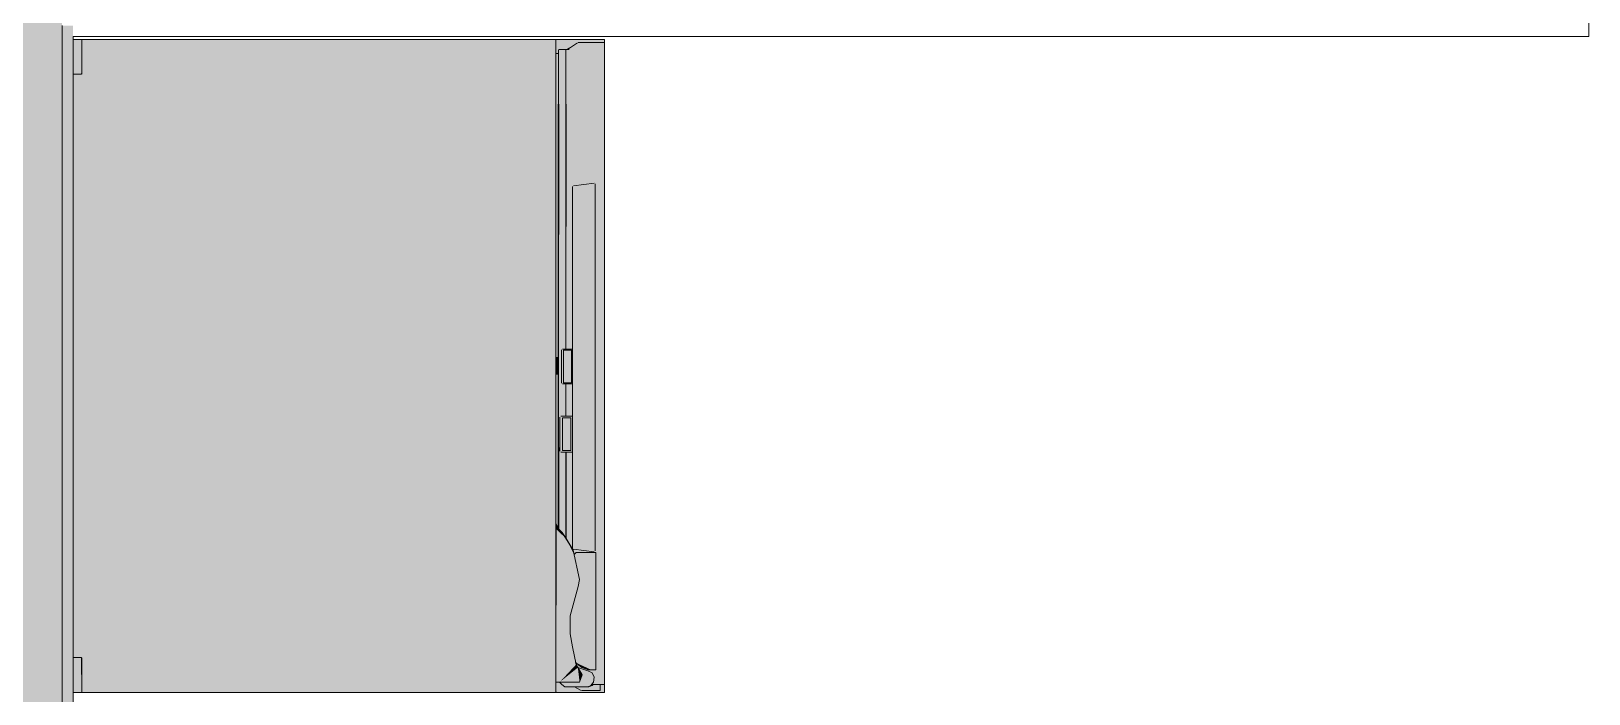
# Model space of a CAD drawing. Header units: inches. Extents: x 99 to 12024, y -5408 to 2559.
# Drawn here: x 8637.7 to 8708.6, y -4514.9 to -4484.7 of the extents above; entities that cross this region are included whole.
import ezdxf

# ---------------------------------------------------------------- set-up
doc = ezdxf.new("R2010")
doc.units = ezdxf.units.IN
doc.header["$LTSCALE"] = 96
doc.header["$MEASUREMENT"] = 0
doc.layers.add('Fixtures_ Interior', color=231, linetype='Continuous', lineweight=0)
doc.layers.add('Walls_  Normal', color=6, linetype='Continuous', lineweight=13)

# ---------------------------------------------------------------- blocks, each defined once
blk = doc.blocks.new('Refrigerator RB 472 704 CAD')
at = {"layer": 'Fixtures_ Interior', "color": 17, "lineweight": 0, "true_color": 0x804040, "transparency": 33554687}
for p, q in [((-13.29028320312523, 24.15350031852723), (-13.29638671875023, 24.13530039787293)), ((-13.27197265625023, 24.15950083732605), (-13.29028320312523, 24.15350031852722)), ((-13.29028320312523, 24.13530039787293), (-13.29028320312523, 23.77229952812196)), ((-13.27197265625023, 24.15950083732605), (13.26733398437478, 24.15950083732605)), ((13.29150390624977, 24.13530039787293), (13.28540039062479, 24.15350031852723)), ((13.28540039062477, 24.13530039787293), (13.28540039062477, 23.77229952812196)), ((-14.87133789062523, 23.76019930839539), (-14.87744140625022, 23.74210047721862)), ((-14.87133789062523, 23.76019930839539), (-14.85302734375022, 23.76630091667176)), ((-14.87133789062523, 2.208400011062622), (-14.87133789062523, 23.74210047721863)), ((-13.32055664062523, 23.76630091667176), (-14.85302734375023, 23.76630091667176)), ((-13.29956054687523, 23.76089930534363), (-14.85302734375022, 23.7601993083954)), ((-13.30834960937523, 23.77839922904969), (-13.32055664062522, 23.76630091667176)), ((-13.30224609375023, 23.77229952812195), (-13.32055664062522, 23.76630091667176)), ((-13.29956054687523, 23.76089930534363), (-13.32055664062522, 23.76630091667176)), ((-13.29028320312523, 23.77229952812195), (-13.29638671875023, 23.79049944877625)), ((13.29150390624977, 23.79049944877625), (13.28540039062479, 23.77229952812195)), ((13.29150390624977, 23.79049944877625), (13.29760742187478, 23.77229952812195)), ((13.31567382812477, 23.76630091667176), (13.29565429687477, 23.76050066947937)), ((13.29565429687477, 23.76050066947937), (14.85327148437478, 23.7601993083954)), ((13.31567382812477, 23.76630091667176), (14.85327148437477, 23.76630091667176)), ((14.85327148437477, 23.76630091667176), (14.87133789062477, 23.76019930839539)), ((14.87744140624977, 23.74210047721863), (14.87133789062477, 23.7601993083954)), ((14.87133789062477, 23.75569987297058), (14.87133789062477, 2.221999883651737)), ((-14.87744140625023, 2.221999883651733), (-14.87133789062523, 2.203900098800666)), ((-14.85302734375023, 2.197799921035774), (-14.87133789062523, 2.203900098800666)), ((-14.85302734375023, 2.203900098800666), (14.85327148437478, 2.203900098800666)), ((-14.23730468750023, 2.103100061416626), (-14.23730468750023, 2.197799921035774)), ((-0.3862304687502274, 2.114500284194946), (-0.3862304687502274, 2.179800271987915)), ((0.3784179687497726, 2.179800271987915), (0.3784179687497726, 2.114500284194946)), ((7.433188068388517, 2.076266012594687), (7.186585287659092, 2.197799921035774)), ((7.423095703124773, 2.087000131607056), (7.423095703124773, 2.197799921035774)), ((14.41113281249977, 1.1273000240326), (14.41113281249977, 2.197799921035774)), ((14.87133789062477, 2.203900098800666), (14.85327148437478, 2.197799921035774)), ((14.87133789062477, 2.203900098800666), (14.87744140624977, 2.221999883651733)), ((-14.42211914062523, 1.680599927902229), (-14.72070312500022, 1.223000288009644)), ((-14.48753861406794, 1.580340272140788), (-14.41723632812531, 1.688400030136116)), ((-14.41308593750023, 2.069599866867065), (-14.41308593750023, 1.59850001335144)), ((-14.40014648437523, 2.086300134658813), (-11.93212890625022, 2.089800119400032)), ((-0.7646484375002274, 1.756099939346313), (-14.39624023437523, 1.756099939346313)), ((-11.93212890625023, 2.097300291061408), (-0.03491210937522027, 2.099099874496467)), ((-11.93212890625023, 2.088000059127801), (7.409378676084799, 2.088000059127801)), ((-0.03491210937522737, 2.08240008354187), (-11.93212890625023, 2.073099851608283)), ((-11.93212890625023, 1.739400148391724), (-0.7646484375002274, 1.748129486956941)), ((8.317871093749773, 1.448199987411506), (-8.171142578125234, 1.448199987411506)), ((-0.7646484375002274, 1.907600164413452), (-0.7646484375002274, 1.448199987411506)), ((-0.7258300781252274, 1.946399927139275), (0.7790527343747655, 1.946399927139275)), ((-0.7133789062502274, 1.499399900436408), (-0.7133789062502274, 1.85640025138855)), ((-0.7133789062502274, 1.85640025138855), (0.7666015624997726, 1.85640025138855)), ((0.7666015624997726, 1.499399900436408), (-0.7133789062502274, 1.499399900436408)), ((0.3784179687497726, 2.114500284194946), (-0.3862304687502345, 2.114500284194946)), ((7.389164213202775, 2.097962406972435), (-0.03491210937528422, 2.099099874496467)), ((7.433288640462251, 2.076486723069742), (-0.03491210937522027, 2.08240008354187)), ((0.7666015624997726, 1.499399900436408), (0.7666015624997726, 1.85640025138855)), ((0.8178710937497726, 1.907600164413452), (0.8178710937497726, 1.448199987411506)), ((0.8178710937497726, 1.756099939346313), (2.294677734374766, 1.756099939346313)), ((2.294677734374773, 1.746855416622019), (0.8178710937497797, 1.748024699901563)), ((2.294677734374773, 1.448199987411506), (2.294677734374773, 1.984400033950813)), ((2.333496093749773, 2.023100137710571), (3.88378906249978, 2.023100137710571)), ((2.367187499999773, 1.911999940872199), (2.367187499999773, 1.520499944686897)), ((2.367187499999773, 1.911999940872199), (3.850097656249773, 1.911999940872199)), ((3.850097656249773, 1.520499944686897), (2.367187499999773, 1.520499944686897)), ((3.850097656249773, 1.911999940872199), (3.850097656249773, 1.520499944686897)), ((3.922363281249773, 1.448199987411506), (3.922363281249773, 1.984400033950813)), ((3.922363281249773, 1.754299879074111), (7.84938600258905, 1.754299879074111)), ((7.869319573822395, 1.742147337475259), (3.922363281249737, 1.744970034730336)), ((7.423095703124773, 2.087000131607056), (7.583496093749787, 1.916400194168084)), ((7.583496093749773, 1.916400194168084), (8.394287109374766, 1.422099828720086)), ((9.727050781249773, 1.1273000240326), (8.394287109374773, 1.422099828720086)), ((11.38159179687477, 1.560899972915657), (10.05297851562478, 1.198499917984016)), ((11.38159179687477, 1.560899972915657), (12.21044921874977, 1.561100244522102)), ((12.80273437499977, 1.454399824142456), (12.21044921874978, 1.561100244522102)), ((13.60693359374977, 1.290899991989136), (12.80273437499977, 1.454399824142456)), ((14.41113281249977, 2.039439531836187), (14.50805664062477, 1.939600229263306)), ((14.61645507812477, 1.806500196456909), (14.50805664062477, 1.939600229263306)), ((14.61645507812477, 1.806500196456909), (14.61645507812477, 0.7043001651763916)), ((-14.72924804687523, 1.191900014877326), (-14.72924804687523, 0)), ((-8.206542968750227, 1.412600278854377), (-8.326416015625227, 0.4601001739501953)), ((8.466064453124773, 0.4601001739501953), (8.35351562499978, 1.412600278854377)), ((8.58642561625129, 1.379599875055789), (8.492431640624794, 1.285700082778931)), ((8.492431640624773, 0.3844001293182373), (8.492431640624773, 1.285700082778931)), ((10.05297851562477, 1.198499917984016), (9.727050781249766, 1.1273000240326)), ((13.51739446895022, 1.309103978681172), (13.73364257812468, 1.031900167465203)), ((13.64813128583592, 1.265713530981756), (13.53009153709716, 1.292827879458649)), ((13.60693359374977, 1.290899991989136), (14.06689453124978, 1.009700059890754)), ((13.73364257812477, 1.031900167465203), (13.83862304687479, 0.608299970626831)), ((13.83862304687477, 0.7318000793457031), (13.73364257812476, 1.031900167465203)), ((13.74282515704135, 1.207821853706271), (13.88500976562477, 0.7592999935150075)), ((13.83862304687477, 0.7318000793457031), (13.83862304687477, 0.3844001293182373)), ((13.97705078124977, 0.5545001029968191), (13.88500976562479, 0.7592999935150075)), ((14.06689453124977, 1.009700059890754), (14.41113281249977, 1.1273000240326)), ((14.55200195312477, 0.6110000610351634), (14.61645507812478, 0.7592999935150075)), ((14.78051757812477, 1.063400030136116), (14.62011718749977, 1.367242341146842)), ((14.78906249999977, 0.1861000061035085), (14.78906249999977, 1.032300233840942)), ((-14.72192382812523, 0), (14.50048828124977, 0)), ((-8.290771484375227, 0.4244999885559082), (8.430419921874787, 0.4244999885559082)), ((13.83862304687477, 0.3844001293182373), (8.492431640624766, 0.3844001293182373)), ((13.97705078124977, 0.5545001029968191), (14.17822265624978, 0.4588999748230052)), ((14.40942382812477, 0.4960999488830566), (14.17822265624977, 0.4588999748230052)), ((14.40942382812477, 0.4960999488830566), (14.55200195312477, 0.6110000610351634)), ((14.50781249999977, 0.5753888961387119), (14.50781249999977, 0)), ((14.50781249999977, 0.5174712350923727), (14.55566406249977, 0.555999994277947)), ((14.78149414062477, 0.1861000061035085), (14.50781249999977, 0.1861000061035085)), ((14.62011718749977, 0.7043001651763916), (14.55566406249978, 0.555999994277947))]:
    blk.add_line(p, q, dxfattribs=at)
for points in [[(14.87744140625, 24.15950083732605), (14.87744140625, 3.552713678800501e-15), (-14.87744140625, 3.552713678800501e-15), (-14.87744140625, 24.15950083732605)], [(13.31567382812477, 23.76630091667176), (13.28540039062477, 23.77229952812195), (14.85327148437477, 23.76019930839539)], [(-0.3862304687502274, 2.179800271987915), (0.3784179687497726, 2.179800271987915), (0.3784179687497726, 2.114500284194946), (-0.3862304687502345, 2.114500284194946)], [(7.423095703124773, 2.197799921035774), (14.41113281249977, 2.203900098800666), (14.41113281249977, 2.039439531836187), (14.41113281249977, 1.1273000240326), (14.06689453124977, 1.009700059890754), (13.74282515704135, 1.207821853706282), (13.60693359374977, 1.290899991989136), (13.51739446895022, 1.309103978681168), (13.73364257812477, 1.031900167465203), (13.83862304687477, 0.7318000793457031), (13.83862304687477, 0.608299970626831), (13.83862304687477, 0.3844001293182373), (8.492431640624773, 0.3844001293182373), (8.492431640624773, 1.285700082778931), (8.58642561625129, 1.379599875055796), (8.394287109374773, 1.422099828720086), (7.869319573822395, 1.742147337475259), (7.583496093749773, 1.916400194168084), (7.423095703124773, 2.087000131607056), (7.186585287659064, 2.197799921035774)], [(-0.7133789062502274, 1.748169563059836), (-0.7133789062502274, 1.85640025138855), (0.7666015624997726, 1.85640025138855), (0.7666015624997726, 1.748065293303565), (0.7666015624997726, 1.499399900436408), (-0.7133789062502274, 1.499399900436408)], [(2.367187499999773, 1.911999940872199), (3.850097656249773, 1.911999940872199), (3.850097656249773, 1.520499944686897), (2.367187499999773, 1.520499944686897)]]:
    blk.add_lwpolyline(points, close=True, dxfattribs=at)
at = {"layer": 'Fixtures_ Interior', "color": 7, "lineweight": 0, "true_color": 0xffffff, "transparency": 33554687}
for points in [[(14.87744140625, 3.552713678800501e-15), (-14.87744140625, 3.552713678800501e-15), (14.87744140625, 3.552713678800501e-15), (14.87744140625, 24.15950083732605)], [(14.87744140625, 24.15950083732605), (-14.87744140625, 3.552713678800501e-15), (14.87744140625, 24.15950083732605), (-14.87744140625, 24.15950083732605)], [(14.85327148437477, 23.76019930839539), (13.31567382812477, 23.76630091667176), (14.85327148437477, 23.76019930839539), (13.28540039062477, 23.77229952812195)], [(-0.3862304687502274, 2.114500284194946), (-0.3862304687502274, 2.179800271987915), (-0.3862304687502274, 2.114500284194946), (0.3784179687497726, 2.179800271987915)], [(0.3784179687497726, 2.179800271987915), (0.3784179687497726, 2.114500284194946), (0.3784179687497726, 2.179800271987915), (-0.3862304687502274, 2.114500284194946)], [(7.423095703124773, 2.197799921035774), (7.423095703124773, 2.087000131607056), (7.423095703124773, 2.197799921035774), (7.186585287659, 2.197799921035774)], [(14.41113281249977, 2.203900098800666), (8.58642561625129, 1.379599875055796), (14.41113281249977, 2.203900098800666), (7.423095703124773, 2.197799921035774)], [(8.58642561625129, 1.379599875055796), (7.869319573822395, 1.742147337475259), (8.58642561625129, 1.379599875055796), (7.423095703124773, 2.197799921035774)], [(7.423095703124773, 2.197799921035774), (7.869319573822395, 1.742147337475259), (7.423095703124773, 2.197799921035774), (7.583496093749773, 1.916400194168084)], [(7.583496093749773, 1.916400194168084), (7.423095703124773, 2.087000131607056), (7.583496093749773, 1.916400194168084), (7.423095703124773, 2.197799921035774)], [(13.51739446895022, 1.309103978681168), (8.58642561625129, 1.379599875055796), (13.51739446895022, 1.309103978681168), (14.41113281249977, 2.203900098800666)], [(14.41113281249977, 2.039439531836187), (13.51739446895022, 1.309103978681168), (14.41113281249977, 2.039439531836187), (14.41113281249977, 2.203900098800666)], [(-0.7133789062502274, 1.85640025138855), (0.7666015624997726, 1.85640025138855), (-0.7133789062502274, 1.85640025138855), (-0.7133789062502274, 1.748169563059836)], [(0.7666015624997726, 1.85640025138855), (0.7666015624997726, 1.748065293303565), (0.7666015624997726, 1.85640025138855), (-0.7133789062502274, 1.748169563059836)], [(-0.7133789062502274, 1.748169563059836), (0.7666015624997726, 1.748065293303565), (-0.7133789062502274, 1.748169563059836), (-0.7133789062502274, 1.499399900436408)], [(-0.7133789062502274, 1.499399900436408), (0.7666015624997726, 1.748065293303565), (-0.7133789062502274, 1.499399900436408), (0.7666015624997726, 1.499399900436408)], [(2.367187499999773, 1.520499944686897), (2.367187499999773, 1.911999940872199), (2.367187499999773, 1.520499944686897), (3.850097656249773, 1.911999940872199)], [(3.850097656249773, 1.911999940872199), (3.850097656249773, 1.520499944686897), (3.850097656249773, 1.911999940872199), (2.367187499999773, 1.520499944686897)], [(8.394287109374773, 1.422099828720086), (7.869319573822395, 1.742147337475259), (8.394287109374773, 1.422099828720086), (8.58642561625129, 1.379599875055796)], [(13.60693359374977, 1.290899991989136), (13.51739446895022, 1.309103978681168), (13.60693359374977, 1.290899991989136), (14.41113281249977, 2.039439531836187)], [(14.41113281249977, 2.039439531836187), (13.74282515704135, 1.207821853706282), (14.41113281249977, 2.039439531836187), (13.60693359374977, 1.290899991989136)], [(14.41113281249977, 1.1273000240326), (13.74282515704135, 1.207821853706282), (14.41113281249977, 1.1273000240326), (14.41113281249977, 2.039439531836187)], [(8.492431640624773, 1.285700082778931), (8.58642561625129, 1.379599875055796), (8.492431640624773, 1.285700082778931), (8.492431640624773, 0.3844001293182373)], [(8.492431640624773, 0.3844001293182373), (8.58642561625129, 1.379599875055796), (8.492431640624773, 0.3844001293182373), (13.51739446895022, 1.309103978681168)], [(13.83862304687477, 0.3844001293182373), (8.492431640624773, 0.3844001293182373), (13.83862304687477, 0.3844001293182373), (13.51739446895022, 1.309103978681168)], [(13.73364257812477, 1.031900167465203), (13.83862304687477, 0.608299970626831), (13.73364257812477, 1.031900167465203), (13.51739446895022, 1.309103978681168)], [(13.51739446895022, 1.309103978681168), (13.83862304687477, 0.608299970626831), (13.51739446895022, 1.309103978681168), (13.83862304687477, 0.3844001293182373)], [(13.83862304687477, 0.7318000793457031), (13.83862304687477, 0.608299970626831), (13.83862304687477, 0.7318000793457031), (13.73364257812477, 1.031900167465203)], [(14.06689453124977, 1.009700059890754), (13.74282515704135, 1.207821853706282), (14.06689453124977, 1.009700059890754), (14.41113281249977, 1.1273000240326)]]:
    blk.add_solid(points, dxfattribs=at)

msp = doc.modelspace()

# ---------------------------------------------------------------- linework, layer by layer
at = {"layer": 'Walls_  Normal', "transparency": 33554687}
for p, q in [((8708.616091057203, -4484.999997086246), (8708.616091057203, -4472.749997086245)), ((8639.116091057205, -4484.499997086246), (8639.116091057205, -4622.999997086246)), ((8639.616091057205, -4484.999997086246), (8708.616091057203, -4484.999997086246)), ((8639.616091057205, -4484.999997086246), (8639.616091057205, -4622.499997086246))]:
    msp.add_line(p, q, dxfattribs=at)
at = {"layer": 'Walls_  Normal', "color": 252, "true_color": 0x949494, "transparency": 33554687}
msp.add_solid([(8639.116091057205, -4406.499997086245), (8639.116091057205, -4775.499997086246), (8635.616091057205, -4406.499997086245), (8635.616091057205, -4775.499997086246)], dxfattribs=at)
at = {"layer": 'Walls_  Normal', "color": 236, "true_color": 0x7a003d, "transparency": 33554687}
msp.add_solid([(8639.616091057205, -4484.499997086246), (8639.616091057205, -4623.002458460052), (8639.116091057205, -4484.499997086246), (8639.116091057205, -4622.999997086246)], dxfattribs=at)

# ---------------------------------------------------------------- block references
at = {"layer": 'Fixtures_ Interior', "transparency": 33554687, "xscale": -0.9998359084129333, "yscale": 1.001158952713013, "rotation": 89.99999999999993}
msp.add_blockref('Refrigerator RB 472 704 CAD', (8663.80359161357, -4499.999997086246), dxfattribs=at)

doc.saveas('drawing.dxf')
